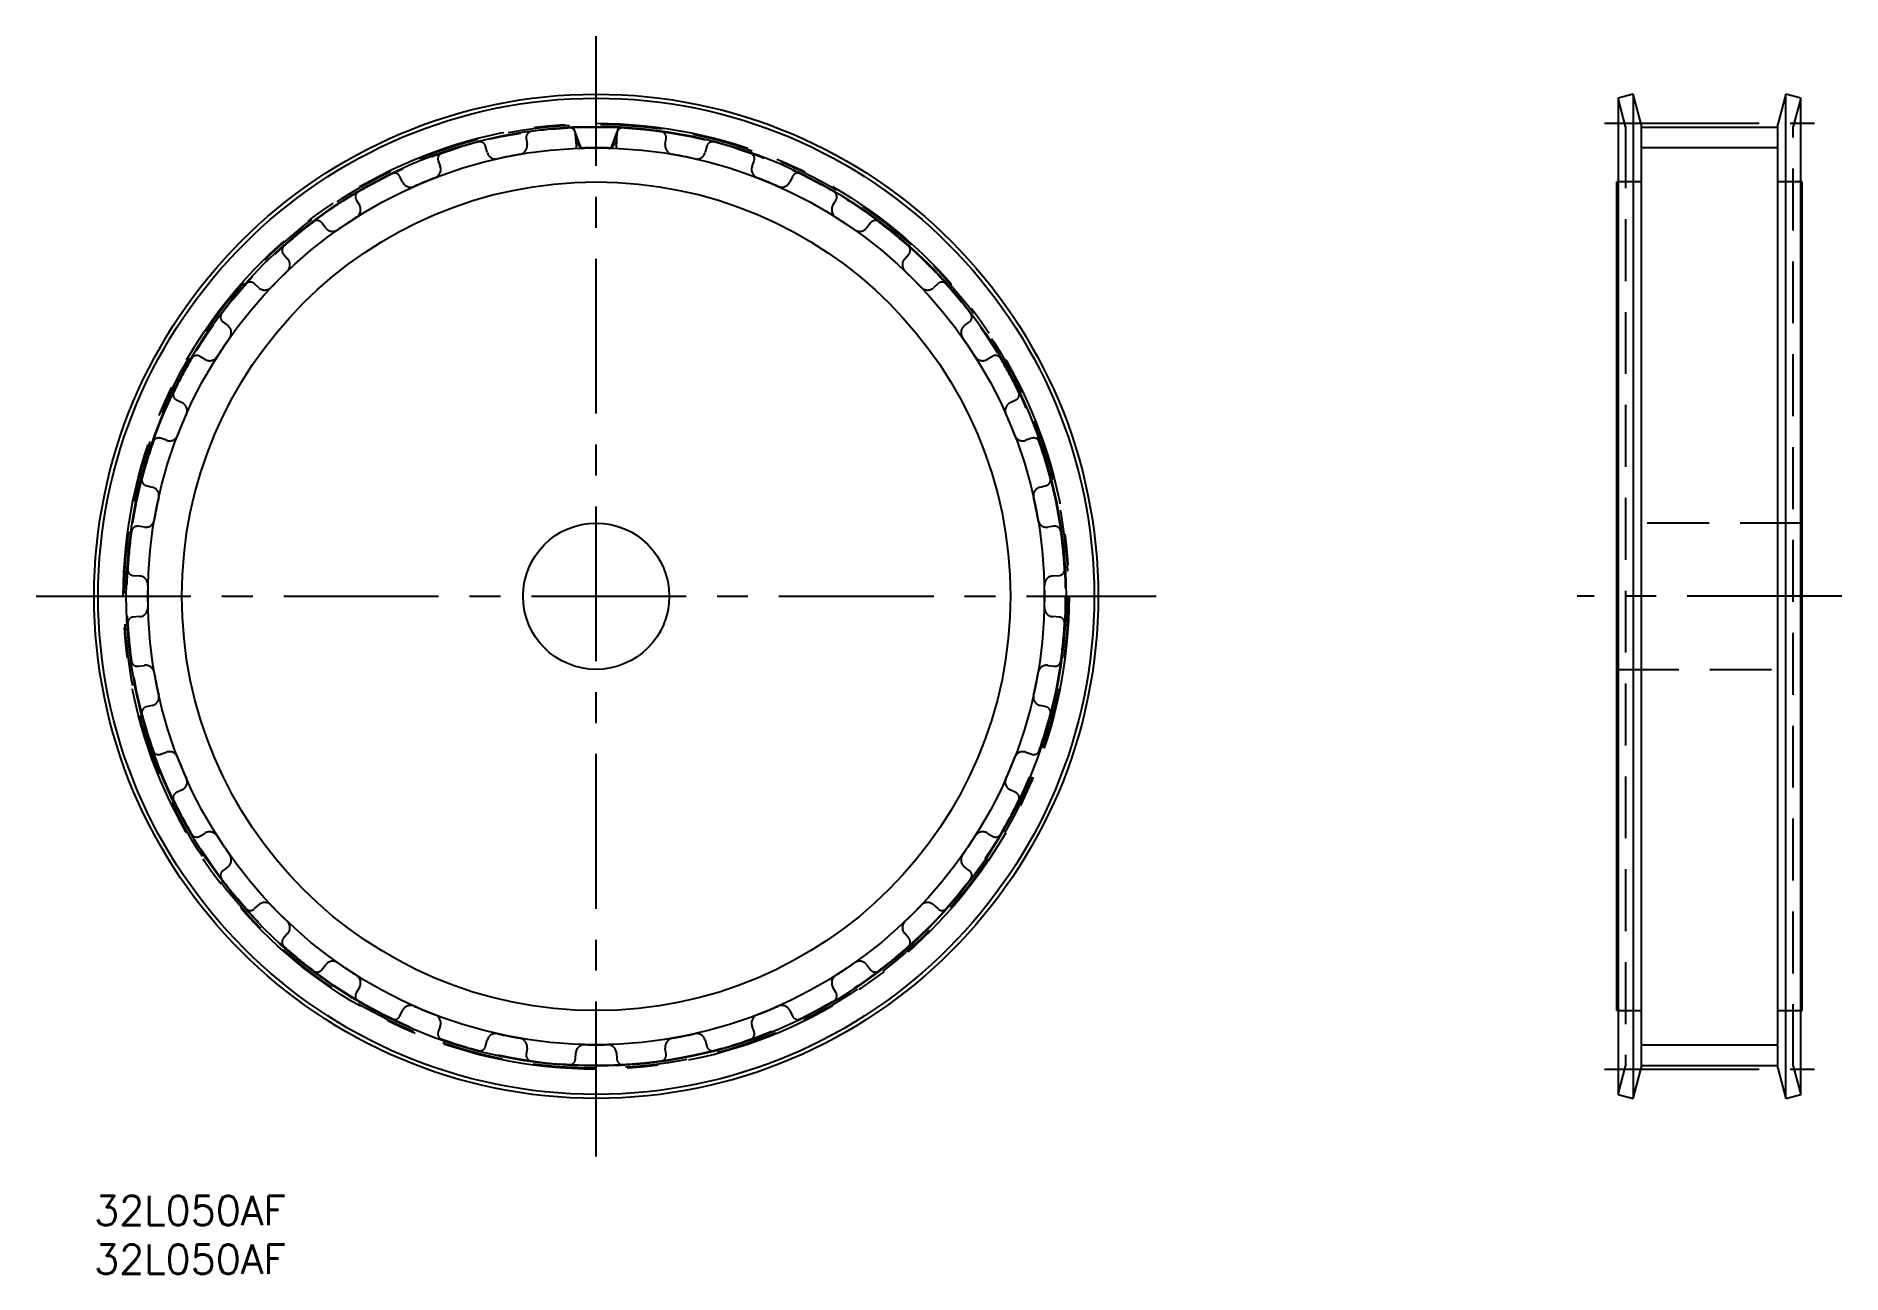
# Model space of a CAD drawing. Extents: x -6 to 179, y -8 to 119.
import ezdxf

# ---------------------------------------------------------------- set-up
doc = ezdxf.new("R2010")
doc.units = 0
doc.header["$LTSCALE"] = 0.5
for name, pattern in [('CENTER', [50.8, 31.75, -6.35, 6.35, -6.35]), ('DASHED', [19.05, 12.7, -6.35]), ('PHANTOM', [63.5, 31.75, -6.35, 6.35, -6.35, 6.35, -6.35])]:
    doc.linetypes.add(name, pattern=pattern)
for name, color, linetype in [('MSM_CENTER', 1, 'CENTER'), ('MSM_CONTINUOUS', 7, 'CONTINUOUS'), ('MSM_DASHED', 4, 'DASHED'), ('MSM_IMAGINARY', 6, 'PHANTOM'), ('MSM_NARROW', 5, 'CONTINUOUS'), ('MSM_PART_NUMBER', 7, 'CONTINUOUS')]:
    doc.layers.add(name, color=color, linetype=linetype)
doc.styles.get("Standard").update_dxf_attribs({"font": 'txt.shx', "height": 3, "bigfont": 'bigfont.shx'})

msp = doc.modelspace()

# ---------------------------------------------------------------- linework, layer by layer
at = {"layer": 'MSM_CENTER'}
for p, q in [((51.5, 4.05), (51.5, 118.95)), ((154.93, 110.01), (176.49, 110.01)), ((-5.95, 61.5), (108.95, 61.5)), ((179.3, 61.5), (152.13, 61.5)), ((154.93, 12.99), (176.49, 12.99))]:
    msp.add_line(p, q, dxfattribs=at)
msp.add_circle((51.5, 61.5), 48.51, dxfattribs=at)
at = {"layer": 'MSM_CONTINUOUS'}
for p, q in [((157.88, 113), (156.34, 112.59)), ((156.34, 112.59), (156.34, 10.41)), ((158.71, 109.91), (157.88, 113)), ((157.88, 113), (157.88, 10)), ((173.54, 113), (172.71, 109.91)), ((175.09, 112.59), (173.54, 113)), ((173.54, 10), (173.54, 113)), ((175.09, 10.41), (175.09, 112.59)), ((158.71, 109.91), (158.71, 13.09)), ((158.71, 109.63), (172.71, 109.63)), ((172.71, 13.09), (172.71, 109.91)), ((156.21, 19), (156.21, 104)), ((156.34, 104), (156.21, 104)), ((175.21, 104), (175.09, 104)), ((175.21, 19), (175.21, 104)), ((156.21, 19), (156.34, 19)), ((175.09, 19), (175.21, 19)), ((157.88, 10), (158.71, 13.09)), ((158.71, 13.37), (172.71, 13.37)), ((172.71, 13.09), (173.54, 10)), ((156.34, 10.41), (157.88, 10)), ((173.54, 10), (175.09, 10.41))]:
    msp.add_line(p, q, dxfattribs=at)
for radius in [51.5, 51.09, 48.2, 42.5, 7.5]:
    msp.add_circle((51.5, 61.5), radius, dxfattribs=at)
at = {"layer": 'MSM_DASHED'}
for p, q in [((157.11, 109.7), (156.34, 112.59)), ((175.09, 112.59), (174.31, 109.7)), ((157.11, 109.7), (157.11, 13.3)), ((174.31, 13.3), (174.31, 109.7)), ((40.31, 107.04), (40.15, 107.66)), ((44.32, 108.49), (44.41, 107.85)), ((49.41, 108.34), (49.37, 108.99)), ((53.63, 108.99), (53.59, 108.34)), ((58.59, 107.85), (58.68, 108.49)), ((62.85, 107.66), (62.69, 107.04)), ((35.29, 106.18), (35.5, 105.58)), ((67.5, 105.58), (67.71, 106.18)), ((31.64, 103.98), (31.36, 104.56)), ((71.64, 104.56), (71.36, 103.98)), ((158.71, 104), (156.34, 104)), ((175.09, 104), (172.71, 104)), ((26.89, 102.16), (27.21, 101.61)), ((75.79, 101.61), (76.11, 102.16)), ((23.74, 99.29), (23.35, 99.8)), ((79.65, 99.8), (79.26, 99.29)), ((19.43, 96.58), (19.85, 96.1)), ((83.15, 96.1), (83.57, 96.58)), ((16.9, 93.15), (16.42, 93.57)), ((86.58, 93.57), (86.1, 93.15)), ((13.2, 89.65), (13.71, 89.26)), ((89.29, 89.26), (89.8, 89.65)), ((11.39, 85.79), (10.84, 86.11)), ((92.16, 86.11), (91.61, 85.79)), ((8.44, 81.64), (9.02, 81.36)), ((93.98, 81.36), (94.56, 81.64)), ((7.42, 77.5), (6.82, 77.71)), ((96.18, 77.71), (95.58, 77.5)), ((5.34, 72.85), (5.96, 72.69)), ((97.04, 72.69), (97.66, 72.85)), ((5.15, 68.59), (4.51, 68.68)), ((98.49, 68.68), (97.85, 68.59)), ((175.21, 69), (156.21, 69)), ((4.01, 63.63), (4.66, 63.59)), ((98.34, 63.59), (98.99, 63.63)), ((4.66, 59.41), (4.01, 59.37)), ((98.99, 59.37), (98.34, 59.41)), ((4.51, 54.32), (5.15, 54.41)), ((97.85, 54.41), (98.49, 54.32)), ((156.21, 54), (175.21, 54)), ((5.96, 50.31), (5.34, 50.15)), ((97.66, 50.15), (97.04, 50.31)), ((6.82, 45.29), (7.42, 45.5)), ((95.58, 45.5), (96.18, 45.29)), ((9.02, 41.64), (8.44, 41.36)), ((94.56, 41.36), (93.98, 41.64)), ((10.84, 36.89), (11.39, 37.21)), ((91.61, 37.21), (92.16, 36.89)), ((13.71, 33.74), (13.2, 33.35)), ((89.8, 33.35), (89.29, 33.74)), ((16.42, 29.43), (16.9, 29.85)), ((86.1, 29.85), (86.58, 29.43)), ((19.85, 26.9), (19.43, 26.42)), ((83.57, 26.42), (83.15, 26.9)), ((23.35, 23.2), (23.74, 23.71)), ((79.26, 23.71), (79.65, 23.2)), ((27.21, 21.39), (26.89, 20.84)), ((76.11, 20.84), (75.79, 21.39)), ((31.36, 18.44), (31.64, 19.02)), ((71.36, 19.02), (71.64, 18.44)), ((156.34, 19), (158.71, 19)), ((172.71, 19), (175.09, 19)), ((35.5, 17.42), (35.29, 16.82)), ((67.71, 16.82), (67.5, 17.42)), ((40.15, 15.34), (40.31, 15.96)), ((44.41, 15.15), (44.32, 14.51)), ((58.68, 14.51), (58.59, 15.15)), ((62.69, 15.96), (62.85, 15.34)), ((49.37, 14.01), (49.41, 14.66)), ((53.59, 14.66), (53.63, 14.01)), ((156.34, 10.41), (157.11, 13.3)), ((174.31, 13.3), (175.09, 10.41))]:
    msp.add_line(p, q, dxfattribs=at)
msp.add_circle((51.5, 61.5), 48.41, dxfattribs=at)
for centre, radius, start, end in [((51.5, 61.5), 48.13, 93.2872, 97.9628), ((48.77, 108.95), 0.6, 3.2294, 93.2872), ((54.23, 108.95), 0.6, 86.7128, 176.7706), ((51.5, 61.5), 48.13, 82.0372, 86.7128), ((51.5, 61.5), 48.13, 104.5372, 109.2128), ((39.57, 107.51), 0.6, 14.4794, 104.5372), ((43.51, 107.72), 0.91, 279.8066, 8.0206), ((44.92, 108.57), 0.6, 97.9628, 188.0206), ((50.32, 108.4), 0.91, 183.2294, 271.4434), ((51.5, 61.5), 46, 88.5566, 91.4434), ((52.68, 108.4), 0.91, 268.5566, 356.7706), ((58.08, 108.57), 0.6, 351.9794, 82.0372), ((59.49, 107.72), 0.91, 171.9794, 260.1934), ((63.43, 107.51), 0.6, 75.4628, 165.5206), ((51.5, 61.5), 48.13, 70.7872, 75.4628), ((35.86, 106.38), 0.6, 109.2128, 199.2706), ((41.19, 107.26), 0.91, 194.4794, 282.6934), ((51.5, 61.5), 46, 99.8066, 102.6934), ((51.5, 61.5), 46, 77.3066, 80.1934), ((61.81, 107.26), 0.91, 257.3066, 345.5206), ((67.14, 106.38), 0.6, 340.7294, 70.7872), ((51.5, 61.5), 48.13, 115.7872, 120.4628), ((30.82, 104.3), 0.6, 25.7294, 115.7872), ((32.46, 104.37), 0.91, 205.7294, 293.9434), ((51.5, 61.5), 46, 111.0566, 113.9434), ((34.65, 105.28), 0.91, 291.0566, 19.2706), ((68.35, 105.28), 0.91, 160.7294, 248.9434), ((51.5, 61.5), 46, 66.0566, 68.9434), ((70.54, 104.37), 0.91, 246.0566, 334.2706), ((72.18, 104.3), 0.6, 64.2128, 154.2706), ((51.5, 61.5), 48.13, 59.5372, 64.2128), ((27.4, 102.47), 0.6, 120.4628, 210.5206), ((75.6, 102.47), 0.6, 329.4794, 59.5372), ((22.87, 99.44), 0.6, 36.9794, 127.0372), ((51.5, 61.5), 46, 122.3066, 125.1934), ((26.43, 101.15), 0.91, 302.3066, 30.5206), ((76.57, 101.15), 0.91, 149.4794, 237.6934), ((51.5, 61.5), 46, 54.8066, 57.6934), ((80.13, 99.44), 0.6, 52.9628, 143.0206), ((51.5, 61.5), 48.13, 127.0372, 131.7128), ((24.46, 99.84), 0.91, 216.9794, 305.1934), ((78.54, 99.84), 0.91, 234.8066, 323.0206), ((51.5, 61.5), 48.13, 48.2872, 52.9628), ((19.87, 96.98), 0.6, 131.7128, 221.7706), ((83.13, 96.98), 0.6, 318.2294, 48.2872), ((51.5, 61.5), 46, 133.5566, 136.4434), ((19.18, 95.5), 0.91, 313.5566, 41.7706), ((83.82, 95.5), 0.91, 138.2294, 226.4434), ((51.5, 61.5), 46, 43.5566, 46.4434), ((51.5, 61.5), 48.13, 138.2872, 142.9628), ((16.02, 93.13), 0.6, 48.2294, 138.2872), ((17.5, 93.82), 0.91, 228.2294, 316.4434), ((85.5, 93.82), 0.91, 223.5566, 311.7706), ((86.98, 93.13), 0.6, 41.7128, 131.7706), ((51.5, 61.5), 48.13, 37.0372, 41.7128), ((13.56, 90.13), 0.6, 142.9628, 233.0206), ((13.16, 88.54), 0.91, 324.8066, 53.0206), ((89.84, 88.54), 0.91, 126.9794, 215.1934), ((89.44, 90.13), 0.6, 306.9794, 37.0372), ((51.5, 61.5), 46, 144.8066, 147.6934), ((51.5, 61.5), 46, 32.3066, 35.1934), ((51.5, 61.5), 48.13, 149.5372, 154.2128), ((10.53, 85.6), 0.6, 59.4794, 149.5372), ((11.85, 86.57), 0.91, 239.4794, 327.6934), ((91.15, 86.57), 0.91, 212.3066, 300.5206), ((92.47, 85.6), 0.6, 30.4628, 120.5206), ((51.5, 61.5), 48.13, 25.7872, 30.4628), ((8.7, 82.18), 0.6, 154.2128, 244.2706), ((94.3, 82.18), 0.6, 295.7294, 25.7872), ((51.5, 61.5), 46, 156.0566, 158.9434), ((8.63, 80.54), 0.91, 336.0566, 64.2706), ((94.37, 80.54), 0.91, 115.7294, 203.9434), ((51.5, 61.5), 46, 21.0566, 23.9434), ((7.72, 78.35), 0.91, 250.7294, 338.9434), ((95.28, 78.35), 0.91, 201.0566, 289.2706), ((51.5, 61.5), 48.13, 160.7872, 165.4628), ((6.62, 77.14), 0.6, 70.7294, 160.7872), ((96.38, 77.14), 0.6, 19.2128, 109.2706), ((51.5, 61.5), 48.13, 14.5372, 19.2128), ((5.49, 73.43), 0.6, 165.4628, 255.5206), ((5.74, 71.81), 0.91, 347.3066, 75.5206), ((97.26, 71.81), 0.91, 104.4794, 192.6934), ((97.51, 73.43), 0.6, 284.4794, 14.5372), ((51.5, 61.5), 46, 167.3066, 170.1934), ((51.5, 61.5), 46, 9.8066, 12.6934), ((4.43, 68.08), 0.6, 81.9794, 172.0372), ((5.28, 69.49), 0.91, 261.9794, 350.1934), ((97.72, 69.49), 0.91, 189.8066, 278.0206), ((98.57, 68.08), 0.6, 7.9628, 98.0206), ((51.5, 61.5), 48.13, 172.0372, 176.7128), ((51.5, 61.5), 48.13, 3.2872, 7.9628), ((4.05, 64.23), 0.6, 176.7128, 266.7706), ((4.6, 62.68), 0.91, 358.5566, 86.7706), ((98.4, 62.68), 0.91, 93.2294, 181.4434), ((98.95, 64.23), 0.6, 273.2294, 3.2872), ((51.5, 61.5), 46, 178.5566, 181.4434), ((51.5, 61.5), 46, 358.5566, 1.4434), ((4.05, 58.77), 0.6, 93.2294, 183.2872), ((4.6, 60.32), 0.91, 273.2294, 1.4434), ((98.4, 60.32), 0.91, 178.5566, 266.7706), ((98.95, 58.77), 0.6, 356.7128, 86.7706), ((51.5, 61.5), 48.13, 183.2872, 187.9628), ((51.5, 61.5), 48.13, 352.0372, 356.7128), ((4.43, 54.92), 0.6, 187.9628, 278.0206), ((5.28, 53.51), 0.91, 9.8066, 98.0206), ((97.72, 53.51), 0.91, 81.9794, 170.1934), ((98.57, 54.92), 0.6, 261.9794, 352.0372), ((51.5, 61.5), 46, 189.8066, 192.6934), ((51.5, 61.5), 46, 347.3066, 350.1934), ((5.49, 49.57), 0.6, 104.4794, 194.5372), ((5.74, 51.19), 0.91, 284.4794, 12.6934), ((97.26, 51.19), 0.91, 167.3066, 255.5206), ((97.51, 49.57), 0.6, 345.4628, 75.5206), ((51.5, 61.5), 48.13, 194.5372, 199.2128), ((51.5, 61.5), 48.13, 340.7872, 345.4628), ((6.62, 45.86), 0.6, 199.2128, 289.2706), ((7.72, 44.65), 0.91, 21.0566, 109.2706), ((51.5, 61.5), 46, 201.0566, 203.9434), ((51.5, 61.5), 46, 336.0566, 338.9434), ((95.28, 44.65), 0.91, 70.7294, 158.9434), ((96.38, 45.86), 0.6, 250.7294, 340.7872), ((8.63, 42.46), 0.91, 295.7294, 23.9434), ((94.37, 42.46), 0.91, 156.0566, 244.2706), ((8.7, 40.82), 0.6, 115.7294, 205.7872), ((94.3, 40.82), 0.6, 334.2128, 64.2706), ((51.5, 61.5), 48.13, 205.7872, 210.4628), ((51.5, 61.5), 48.13, 329.5372, 334.2128), ((10.53, 37.4), 0.6, 210.4628, 300.5206), ((11.85, 36.43), 0.91, 32.3066, 120.5206), ((91.15, 36.43), 0.91, 59.4794, 147.6934), ((92.47, 37.4), 0.6, 239.4794, 329.5372), ((51.5, 61.5), 46, 212.3066, 215.1934), ((51.5, 61.5), 46, 324.8066, 327.6934), ((13.56, 32.87), 0.6, 126.9794, 217.0372), ((13.16, 34.46), 0.91, 306.9794, 35.1934), ((89.84, 34.46), 0.91, 144.8066, 233.0206), ((89.44, 32.87), 0.6, 322.9628, 53.0206), ((51.5, 61.5), 48.13, 217.0372, 221.7128), ((51.5, 61.5), 48.13, 318.2872, 322.9628), ((17.5, 29.18), 0.91, 43.5566, 131.7706), ((51.5, 61.5), 46, 223.5566, 226.4434), ((51.5, 61.5), 46, 313.5566, 316.4434), ((85.5, 29.18), 0.91, 48.2294, 136.4434), ((16.02, 29.87), 0.6, 221.7128, 311.7706), ((19.18, 27.5), 0.91, 318.2294, 46.4434), ((83.82, 27.5), 0.91, 133.5566, 221.7706), ((86.98, 29.87), 0.6, 228.2294, 318.2872), ((19.87, 26.02), 0.6, 138.2294, 228.2872), ((83.13, 26.02), 0.6, 311.7128, 41.7706), ((51.5, 61.5), 48.13, 228.2872, 232.9628), ((51.5, 61.5), 48.13, 307.0372, 311.7128), ((22.87, 23.56), 0.6, 232.9628, 323.0206), ((24.46, 23.16), 0.91, 54.8066, 143.0206), ((51.5, 61.5), 46, 234.8066, 237.6934), ((26.43, 21.85), 0.91, 329.4794, 57.6934), ((76.57, 21.85), 0.91, 122.3066, 210.5206), ((51.5, 61.5), 46, 302.3066, 305.1934), ((78.54, 23.16), 0.91, 36.9794, 125.1934), ((80.13, 23.56), 0.6, 216.9794, 307.0372), ((27.4, 20.53), 0.6, 149.4794, 239.5372), ((75.6, 20.53), 0.6, 300.4628, 30.5206), ((51.5, 61.5), 48.13, 239.5372, 244.2128), ((32.46, 18.63), 0.91, 66.0566, 154.2706), ((51.5, 61.5), 46, 246.0566, 248.9434), ((34.65, 17.72), 0.91, 340.7294, 68.9434), ((68.35, 17.72), 0.91, 111.0566, 199.2706), ((51.5, 61.5), 46, 291.0566, 293.9434), ((70.54, 18.63), 0.91, 25.7294, 113.9434), ((51.5, 61.5), 48.13, 295.7872, 300.4628), ((30.82, 18.7), 0.6, 244.2128, 334.2706), ((35.86, 16.62), 0.6, 160.7294, 250.7872), ((67.14, 16.62), 0.6, 289.2128, 19.2706), ((72.18, 18.7), 0.6, 205.7294, 295.7872), ((51.5, 61.5), 48.13, 250.7872, 255.4628), ((39.57, 15.49), 0.6, 255.4628, 345.5206), ((41.19, 15.74), 0.91, 77.3066, 165.5206), ((51.5, 61.5), 46, 257.3066, 260.1934), ((43.51, 15.28), 0.91, 351.9794, 80.1934), ((50.32, 14.6), 0.91, 88.5566, 176.7706), ((51.5, 61.5), 46, 268.5566, 271.4434), ((52.68, 14.6), 0.91, 3.2294, 91.4434), ((59.49, 15.28), 0.91, 99.8066, 188.0206), ((51.5, 61.5), 46, 279.8066, 282.6934), ((61.81, 15.74), 0.91, 14.4794, 102.6934), ((63.43, 15.49), 0.6, 194.4794, 284.5372), ((51.5, 61.5), 48.13, 284.5372, 289.2128), ((44.92, 14.43), 0.6, 171.9794, 262.0372), ((51.5, 61.5), 48.13, 262.0372, 266.7128), ((48.77, 14.05), 0.6, 266.7128, 356.7706), ((54.23, 14.05), 0.6, 183.2294, 273.2872), ((51.5, 61.5), 48.13, 273.2872, 277.9628), ((58.08, 14.43), 0.6, 277.9628, 8.0206)]:
    msp.add_arc(centre, radius, start, end, dxfattribs=at)
at = {"layer": 'MSM_IMAGINARY'}
msp.add_circle((51.5, 61.5), 48.13, dxfattribs=at)
at = {"layer": 'MSM_NARROW'}
for p, q in [((49.95, 107.47), (49.19, 109.57)), ((53.05, 107.47), (53.81, 109.57)), ((49.41, 108.34), (49.46, 107.45)), ((53.59, 108.34), (53.54, 107.45)), ((172.71, 107.5), (158.71, 107.5)), ((158.71, 15.5), (172.71, 15.5))]:
    msp.add_line(p, q, dxfattribs=at)
msp.add_circle((51.5, 61.5), 46, dxfattribs=at)

# ---------------------------------------------------------------- texts
at = {"layer": 'MSM_PART_NUMBER'}
for p in [(0, -3), (0, -8)]:
    msp.add_text('32L050AF', height=3, dxfattribs=at).set_placement(p)

doc.saveas('drawing.dxf')
